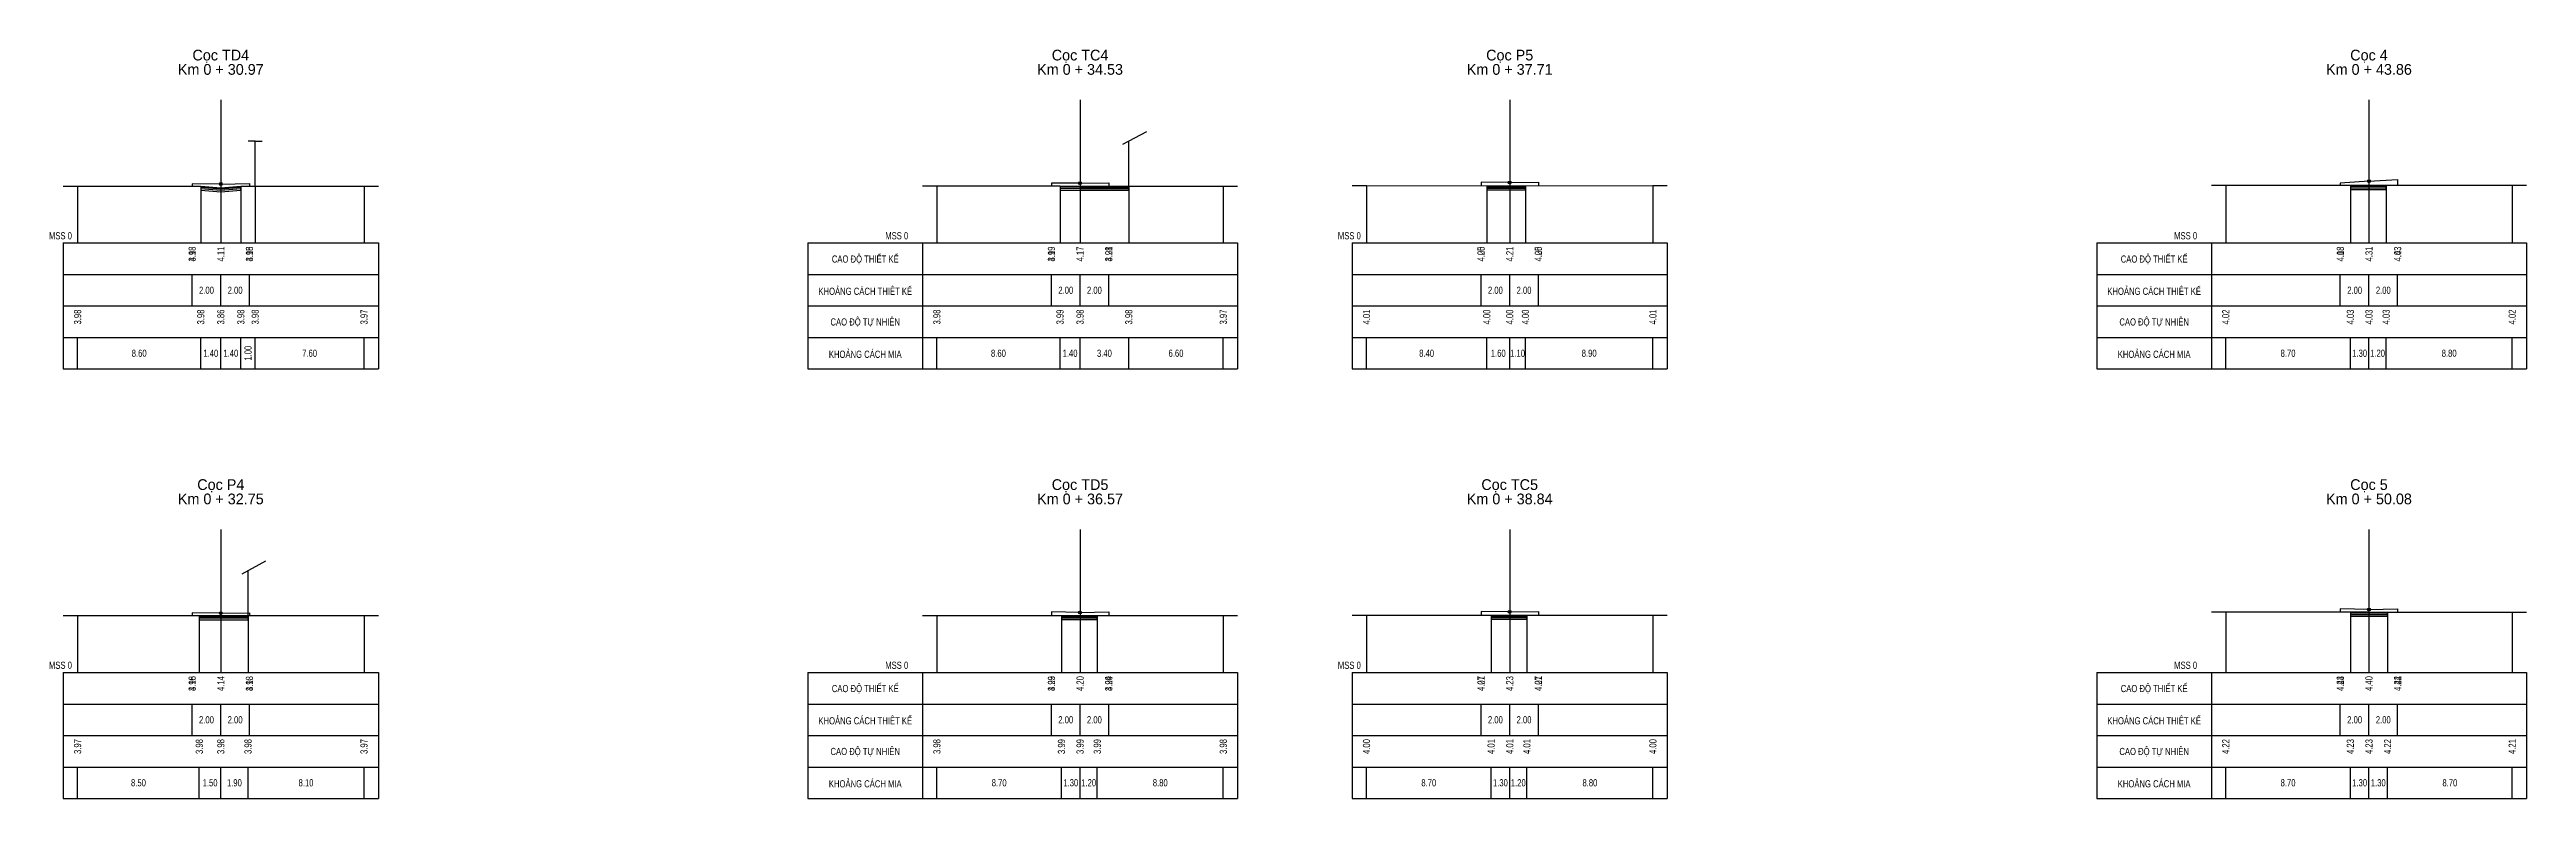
# Model space of a CAD drawing. Header units: inches. Extents: x 261 to 651, y -252 to 113.
# Drawn here: x 478 to 651, y -252 to -199.7 of the extents above; entities that cross this region are included whole.
import ezdxf
from ezdxf.enums import TextEntityAlignment as Align

# ---------------------------------------------------------------- set-up
doc = ezdxf.new("R2010")
doc.units = ezdxf.units.IN
doc.header["$MEASUREMENT"] = 0
for name, color, linetype in [('Bang TN tu nhien', 3, 'Continuous'), ('Duong cu', 8, 'Continuous'), ('Duong do thiet ke', 2, 'Continuous'), ('Duong dong trac ngang tu nhien', 9, 'Continuous'), ('KH_VAT', 8, 'Continuous'), ('Mat duong PD 1', 1, 'Continuous'), ('Taluy', 1, 'Continuous'), ('Trac ngang tu nhien', 3, 'Continuous'), ('TracNgang', 7, 'Continuous')]:
    doc.layers.add(name, color=color, linetype=linetype)
doc.styles.add('BangTN', font='viet buddy.shx', dxfattribs={"width": 0.8})

# ---------------------------------------------------------------- blocks, each defined once
blk = doc.blocks.new('CHIEUDUNGVAT12')
at = {"layer": 'KH_VAT', "color": 1}
for q in [(-2.5, 15.63), (2.5, 15.63)]:
    blk.add_line((0, 15.63), q, dxfattribs=at)
at = {"layer": 'KH_VAT', "color": 7}
blk.add_lwpolyline([(0, 0), (0, 15.63)], dxfattribs=at)
blk = doc.blocks.new('ChieuDungVat4.dwg')
at = {"layer": 'KH_VAT', "color": 1}
blk.add_blockref('CHIEUDUNGVAT12', (0, 0), dxfattribs=at)
blk = doc.blocks.new('ChieuDungVat2.dwg')
at = {"layer": 'KH_VAT', "color": 6}
for points in [[(-2.09, 14.6), (6.27, 19.07)], [(0, 0), (0, 15.72)]]:
    blk.add_lwpolyline(points, dxfattribs=at)

msp = doc.modelspace()

# ---------------------------------------------------------------- linework, layer by layer
at = {"layer": 'Bang TN tu nhien', "color": 3}
for p, q in [((490, -203.2), (490, -213.2)), ((550, -203.2), (550, -213.2)), ((580, -203.2), (580, -213.2)), ((640, -203.2), (640, -213.2)), ((479, -213.2), (479, -222)), ((479, -213.2), (501, -213.2)), ((501, -213.2), (501, -222)), ((531, -213.2), (531, -222)), ((531, -213.2), (561, -213.2)), ((539, -213.2), (539, -222)), ((561, -213.2), (561, -222)), ((569, -213.2), (569, -222)), ((569, -213.2), (591, -213.2)), ((591, -213.2), (591, -222)), ((621, -213.2), (621, -222)), ((621, -213.2), (651, -213.2)), ((629, -213.2), (629, -222)), ((651, -213.2), (651, -222)), ((479, -215.4), (501, -215.4)), ((531, -215.4), (561, -215.4)), ((569, -215.4), (591, -215.4)), ((621, -215.4), (651, -215.4)), ((479, -217.6), (501, -217.6)), ((531, -217.6), (561, -217.6)), ((569, -217.6), (591, -217.6)), ((621, -217.6), (651, -217.6)), ((479, -219.8), (501, -219.8)), ((531, -219.8), (561, -219.8)), ((569, -219.8), (591, -219.8)), ((621, -219.8), (651, -219.8)), ((479, -222), (501, -222)), ((531, -222), (561, -222)), ((569, -222), (591, -222)), ((621, -222), (651, -222)), ((490, -233.2), (490, -243.2)), ((550, -233.2), (550, -243.2)), ((580, -233.2), (580, -243.2)), ((640, -233.2), (640, -243.2)), ((479, -243.2), (479, -252)), ((479, -243.2), (501, -243.2)), ((501, -243.2), (501, -252)), ((531, -243.2), (531, -252)), ((531, -243.2), (561, -243.2)), ((539, -243.2), (539, -252)), ((561, -243.2), (561, -252)), ((569, -243.2), (569, -252)), ((569, -243.2), (591, -243.2)), ((591, -243.2), (591, -252)), ((621, -243.2), (621, -252)), ((621, -243.2), (651, -243.2)), ((629, -243.2), (629, -252)), ((651, -243.2), (651, -252)), ((479, -245.4), (501, -245.4)), ((531, -245.4), (561, -245.4)), ((569, -245.4), (591, -245.4)), ((621, -245.4), (651, -245.4)), ((479, -247.6), (501, -247.6)), ((531, -247.6), (561, -247.6)), ((569, -247.6), (591, -247.6)), ((621, -247.6), (651, -247.6)), ((479, -249.8), (501, -249.8)), ((531, -249.8), (561, -249.8)), ((569, -249.8), (591, -249.8)), ((621, -249.8), (651, -249.8)), ((479, -252), (501, -252)), ((531, -252), (561, -252)), ((569, -252), (591, -252)), ((621, -252), (651, -252))]:
    msp.add_line(p, q, dxfattribs=at)
at = {"layer": 'Duong cu'}
for points in [[(488.6, -209.22), (488.6, -209.51), (490, -209.63), (491.4, -209.51), (491.4, -209.22)], [(548.6, -209.21), (548.6, -209.5), (550, -209.51), (553.4, -209.51), (553.4, -209.22)], [(578.4, -209.2), (578.4, -209.49), (580, -209.49), (581.1, -209.49), (581.1, -209.2)], [(578.4, -209.27), (580, -209.27), (581.1, -209.27)], [(638.7, -209.17), (638.7, -209.46), (640, -209.46), (641.2, -209.46), (641.2, -209.17)], [(638.7, -209.24), (640, -209.24), (641.2, -209.24)], [(488.6, -209.29), (490, -209.41), (491.4, -209.29)], [(488.6, -209.39), (490, -209.51), (491.4, -209.39)], [(548.6, -209.28), (550, -209.29), (553.4, -209.29)], [(548.6, -209.38), (550, -209.39), (553.4, -209.39)], [(578.4, -209.37), (580, -209.37), (581.1, -209.37)], [(638.7, -209.34), (640, -209.34), (641.2, -209.34)], [(488.5, -239.22), (488.5, -239.51), (490, -239.51), (491.9, -239.51), (491.9, -239.22)], [(488.5, -239.29), (490, -239.29), (491.9, -239.29)], [(488.5, -239.39), (490, -239.39), (491.9, -239.39)], [(548.7, -239.21), (548.7, -239.5), (550, -239.5), (551.2, -239.5), (551.2, -239.21)], [(548.7, -239.28), (550, -239.28), (551.2, -239.28)], [(548.7, -239.38), (550, -239.38), (551.2, -239.38)], [(578.7, -239.19), (578.7, -239.48), (580, -239.48), (581.2, -239.48), (581.2, -239.19)], [(578.7, -239.26), (580, -239.26), (581.2, -239.26)], [(578.7, -239.36), (580, -239.36), (581.2, -239.36)], [(638.7, -238.97), (638.7, -239.26), (640, -239.26), (641.3, -239.27), (641.3, -238.98)], [(638.7, -239.04), (640, -239.04), (641.3, -239.05)], [(638.7, -239.14), (640, -239.14), (641.3, -239.15)]]:
    msp.add_lwpolyline(points, dxfattribs=at)
at = {"layer": 'Duong do thiet ke', "color": 1}
for centre in [(490, -209.08), (550, -209.03), (580, -208.98), (640, -208.89), (490, -239.06), (550, -239), (580, -238.97), (640, -238.8)]:
    msp.add_circle(centre, 0.1, dxfattribs=at)
at = {"layer": 'Duong dong trac ngang tu nhien', "color": 8}
for p, q in [((480, -209.22), (480, -213.2)), ((488.6, -209.22), (488.6, -213.2)), ((491.4, -209.22), (491.4, -213.2)), ((492.4, -209.22), (492.4, -213.2)), ((500, -209.22), (500, -213.2)), ((540, -209.21), (540, -213.2)), ((548.6, -209.21), (548.6, -213.2)), ((550, -209.22), (550, -213.2)), ((553.4, -209.22), (553.4, -213.2)), ((560, -209.22), (560, -213.2)), ((570, -209.19), (570, -213.2)), ((578.4, -209.2), (578.4, -213.2)), ((580, -209.2), (580, -213.2)), ((581.1, -209.2), (581.1, -213.2)), ((590, -209.18), (590, -213.2)), ((630, -209.17), (630, -213.2)), ((638.7, -209.17), (638.7, -213.2)), ((640, -209.17), (640, -213.2)), ((641.2, -209.17), (641.2, -213.2)), ((650, -209.17), (650, -213.2)), ((490, -209.34), (490, -213.2)), ((480, -239.22), (480, -243.2)), ((488.5, -239.22), (488.5, -243.2)), ((490, -239.22), (490, -243.2)), ((491.9, -239.22), (491.9, -243.2)), ((500, -239.22), (500, -243.2)), ((540, -239.21), (540, -243.2)), ((548.7, -239.21), (548.7, -243.2)), ((550, -239.21), (550, -243.2)), ((551.2, -239.21), (551.2, -243.2)), ((560, -239.21), (560, -243.2)), ((570, -239.19), (570, -243.2)), ((578.7, -239.19), (578.7, -243.2)), ((580, -239.19), (580, -243.2)), ((581.2, -239.19), (581.2, -243.2)), ((590, -239.19), (590, -243.2)), ((630, -238.97), (630, -243.2)), ((638.7, -238.97), (638.7, -243.2)), ((640, -238.97), (640, -243.2)), ((641.3, -238.98), (641.3, -243.2)), ((650, -238.98), (650, -243.2))]:
    msp.add_line(p, q, dxfattribs=at)
at = {"layer": 'Mat duong PD 1'}
for points in [[(490, -209.08), (488, -209.07)], [(490, -209.08), (492, -209.04)], [(550, -209.03), (548, -209.01)], [(550, -209.03), (552, -208.99)], [(580, -208.98), (578, -208.95)], [(580, -208.98), (582, -208.94)], [(640, -208.89), (638, -209.02)], [(640, -208.89), (642, -208.76)], [(490, -239.06), (488, -239.04)], [(490, -239.06), (492, -239.02)], [(550, -239), (548, -238.97)], [(550, -239), (552, -238.96)], [(580, -238.97), (578, -238.93)], [(580, -238.97), (582, -238.93)], [(640, -238.8), (638, -238.76)], [(640, -238.8), (642, -238.76)]]:
    msp.add_lwpolyline(points, dxfattribs=at)
at = {"layer": 'Taluy'}
for points in [[(488, -209.07), (488, -209.22), (488, -209.22)], [(492, -209.04), (492, -209.22), (492, -209.22)], [(548, -209.01), (548, -209.21), (548, -209.21)], [(552, -208.99), (552, -209.22), (552, -209.22)], [(578, -208.95), (578, -209.2), (578, -209.2)], [(582, -208.94), (582, -209.2), (582, -209.2)], [(638, -209.02), (638, -209.17), (638, -209.17)], [(642, -208.76), (642, -209.17)], [(488, -239.04), (488, -239.22), (488, -239.22)], [(492, -239.02), (492, -239.22), (492, -239.22)], [(548, -238.97), (548, -239.21), (548, -239.21)], [(552, -238.96), (552, -239.21), (552, -239.21)], [(578, -238.93), (578, -239.19), (578, -239.19)], [(582, -238.93), (582, -239.19), (582, -239.19)], [(638, -238.76), (638, -238.97), (638, -238.97)], [(642, -238.76), (642, -238.98), (642, -238.98)]]:
    msp.add_lwpolyline(points, dxfattribs=at)
at = {"layer": 'Trac ngang tu nhien', "color": 3}
for points in [[(479, -209.22), (480, -209.22), (488.6, -209.22), (490, -209.34), (491.4, -209.22), (492.4, -209.22), (500, -209.22), (501, -209.22)], [(539, -209.21), (540, -209.21), (548.6, -209.21), (550, -209.22), (553.4, -209.22), (560, -209.22), (561, -209.22)], [(569, -209.19), (570, -209.19), (578.4, -209.2), (580, -209.2), (581.1, -209.2), (590, -209.18), (591, -209.18)], [(629, -209.17), (630, -209.17), (638.7, -209.17), (640, -209.17), (641.2, -209.17), (650, -209.17), (651, -209.17)], [(479, -239.22), (480, -239.22), (488.5, -239.22), (490, -239.22), (491.9, -239.22), (500, -239.22), (501, -239.22)], [(539, -239.21), (540, -239.21), (548.7, -239.21), (550, -239.21), (551.2, -239.21), (560, -239.21), (561, -239.21)], [(569, -239.19), (570, -239.19), (578.7, -239.19), (580, -239.19), (581.2, -239.19), (590, -239.19), (591, -239.19)], [(629, -238.97), (630, -238.97), (638.7, -238.97), (640, -238.97), (641.3, -238.98), (650, -238.98), (651, -238.98)]]:
    msp.add_lwpolyline(points, dxfattribs=at)
at = {"layer": 'TracNgang', "color": 2}
for p, q in [((488, -217.6), (488, -215.4)), ((490, -217.6), (490, -215.4)), ((492, -217.6), (492, -215.4)), ((548, -217.6), (548, -215.4)), ((550, -217.6), (550, -215.4)), ((552, -217.6), (552, -215.4)), ((578, -217.6), (578, -215.4)), ((580, -217.6), (580, -215.4)), ((582, -217.6), (582, -215.4)), ((638, -217.6), (638, -215.4)), ((640, -217.6), (640, -215.4)), ((642, -217.6), (642, -215.4)), ((488, -247.6), (488, -245.4)), ((490, -247.6), (490, -245.4)), ((492, -247.6), (492, -245.4)), ((548, -247.6), (548, -245.4)), ((550, -247.6), (550, -245.4)), ((552, -247.6), (552, -245.4)), ((578, -247.6), (578, -245.4)), ((580, -247.6), (580, -245.4)), ((582, -247.6), (582, -245.4)), ((638, -247.6), (638, -245.4)), ((640, -247.6), (640, -245.4)), ((642, -247.6), (642, -245.4))]:
    msp.add_line(p, q, dxfattribs=at)
at = {"layer": 'TracNgang', "color": 3}
for p, q in [((480, -222), (480, -219.8)), ((488.6, -222), (488.6, -219.8)), ((490, -222), (490, -219.8)), ((491.4, -222), (491.4, -219.8)), ((492.4, -222), (492.4, -219.8)), ((500, -222), (500, -219.8)), ((540, -222), (540, -219.8)), ((548.6, -222), (548.6, -219.8)), ((550, -222), (550, -219.8)), ((553.4, -222), (553.4, -219.8)), ((560, -222), (560, -219.8)), ((570, -222), (570, -219.8)), ((578.4, -222), (578.4, -219.8)), ((580, -222), (580, -219.8)), ((581.1, -222), (581.1, -219.8)), ((590, -222), (590, -219.8)), ((630, -222), (630, -219.8)), ((638.7, -222), (638.7, -219.8)), ((640, -222), (640, -219.8)), ((641.2, -222), (641.2, -219.8)), ((650, -222), (650, -219.8)), ((480, -252), (480, -249.8)), ((488.5, -252), (488.5, -249.8)), ((490, -252), (490, -249.8)), ((491.9, -252), (491.9, -249.8)), ((500, -252), (500, -249.8)), ((540, -252), (540, -249.8)), ((548.7, -252), (548.7, -249.8)), ((550, -252), (550, -249.8)), ((551.2, -252), (551.2, -249.8)), ((560, -252), (560, -249.8)), ((570, -252), (570, -249.8)), ((578.7, -252), (578.7, -249.8)), ((580, -252), (580, -249.8)), ((581.2, -252), (581.2, -249.8)), ((590, -252), (590, -249.8)), ((630, -252), (630, -249.8)), ((638.7, -252), (638.7, -249.8)), ((640, -252), (640, -249.8)), ((641.3, -252), (641.3, -249.8)), ((650, -252), (650, -249.8))]:
    msp.add_line(p, q, dxfattribs=at)

# ---------------------------------------------------------------- block references
at = {"color": 3, "xscale": 0.2, "yscale": 0.2000000000000002, "zscale": 0.2}
for name, p in [('ChieuDungVat2.dwg', (553.4, -209.22)), ('ChieuDungVat4.dwg', (492.4, -209.22)), ('ChieuDungVat2.dwg', (491.9, -239.22))]:
    msp.add_blockref(name, p, dxfattribs=at)

# ---------------------------------------------------------------- texts
at = {"layer": 'Bang TN tu nhien', "color": 3, "style": 'BangTN', "width": 0.8}
for s, p in [('CAO ĐỘ THIẾT KẾ', (535, -214.3)), ('CAO ĐỘ THIẾT KẾ', (625, -214.3)), ('KHOẢNG CÁCH THIÊT KẾ', (535, -216.5)), ('KHOẢNG CÁCH THIÊT KẾ', (625, -216.5)), ('CAO ĐỘ TỰ NHIÊN', (535, -218.7)), ('CAO ĐỘ TỰ NHIÊN', (625, -218.7)), ('KHOẢNG CÁCH MIA', (535, -220.9)), ('KHOẢNG CÁCH MIA', (625, -220.9)), ('CAO ĐỘ THIẾT KẾ', (535, -244.3)), ('CAO ĐỘ THIẾT KẾ', (625, -244.3)), ('KHOẢNG CÁCH THIÊT KẾ', (535, -246.5)), ('KHOẢNG CÁCH THIÊT KẾ', (625, -246.5)), ('CAO ĐỘ TỰ NHIÊN', (535, -248.7)), ('CAO ĐỘ TỰ NHIÊN', (625, -248.7)), ('KHOẢNG CÁCH MIA', (535, -250.9)), ('KHOẢNG CÁCH MIA', (625, -250.9))]:
    msp.add_text(s, height=0.5, dxfattribs=at).set_placement(p, align=Align.MIDDLE)
at = {"layer": 'Trac ngang tu nhien', "color": 3, "style": 'BangTN'}
for s, p in [('Cọc TD4', (490, -200.45)), ('Cọc TC4', (550, -200.45)), ('Cọc P5', (580, -200.45)), ('Cọc 4', (640, -200.45)), ('Km 0 + 30.97', (490, -201.45)), ('Km 0 + 34.53', (550, -201.45)), ('Km 0 + 37.71', (580, -201.45)), ('Km 0 + 43.86', (640, -201.45)), ('Cọc P4', (490, -230.45)), ('Cọc TD5', (550, -230.45)), ('Cọc TC5', (580, -230.45)), ('Cọc 5', (640, -230.45)), ('Km 0 + 32.75', (490, -231.45)), ('Km 0 + 36.57', (550, -231.45)), ('Km 0 + 38.84', (580, -231.45)), ('Km 0 + 50.08', (640, -231.45))]:
    msp.add_text(s, height=0.75, dxfattribs=at).set_placement(p, align=Align.CENTER)
at = {"layer": 'Trac ngang tu nhien', "color": 3, "char_height": 0.5, "style": 'BangTN'}
for insert, attachment_point in [((478, -212.95), 7), ((538, -212.95), 9), ((568, -212.95), 7), ((628, -212.95), 9), ((478, -242.95), 7), ((538, -242.95), 9), ((568, -242.95), 7), ((628, -242.95), 9)]:
    msp.add_mtext('MSS 0', dxfattribs=dict(at, insert=insert, attachment_point=attachment_point))
at = {"layer": 'TracNgang', "color": 2, "style": 'BangTN', "width": 0.8}
for s, p in [('3.98', (488, -213.45)), ('4.13', (488, -213.45)), ('4.11', (490, -213.45)), ('3.98', (492, -213.45)), ('4.15', (492, -213.45)), ('3.99', (548, -213.45)), ('4.19', (548, -213.45)), ('4.17', (550, -213.45)), ('4.21', (552, -213.45)), ('3.98', (552, -213.45)), ('4.00', (578, -213.45)), ('4.25', (578, -213.45)), ('4.21', (580, -213.45)), ('4.25', (582, -213.45)), ('4.00', (582, -213.45)), ('4.03', (638, -213.45)), ('4.18', (638, -213.45)), ('4.31', (640, -213.45)), ('4.43', (642, -213.45)), ('4.03', (642, -213.45)), ('3.98', (488, -243.45)), ('4.16', (488, -243.45)), ('4.14', (490, -243.45)), ('4.18', (492, -243.45)), ('3.98', (492, -243.45)), ('3.99', (548, -243.45)), ('4.23', (548, -243.45)), ('4.20', (550, -243.45)), ('4.24', (552, -243.45)), ('3.99', (552, -243.45)), ('4.01', (578, -243.45)), ('4.27', (578, -243.45)), ('4.23', (580, -243.45)), ('4.27', (582, -243.45)), ('4.01', (582, -243.45)), ('4.23', (638, -243.45)), ('4.44', (638, -243.45)), ('4.40', (640, -243.45)), ('4.22', (642, -243.45)), ('4.44', (642, -243.45))]:
    msp.add_text(s, height=0.5, rotation=90, dxfattribs=at).set_placement(p, align=Align.MIDDLE_RIGHT)
at = {"layer": 'TracNgang', "color": 3, "style": 'BangTN', "width": 0.8}
for s, p in [('3.98', (480, -217.85)), ('3.98', (488.6, -217.85)), ('3.86', (490, -217.85)), ('3.98', (491.4, -217.85)), ('3.98', (492.4, -217.85)), ('3.97', (500, -217.85)), ('3.98', (540, -217.85)), ('3.99', (548.6, -217.85)), ('3.98', (550, -217.85)), ('3.98', (553.4, -217.85)), ('3.97', (560, -217.85)), ('4.01', (570, -217.85)), ('4.00', (578.4, -217.85)), ('4.00', (580, -217.85)), ('4.00', (581.1, -217.85)), ('4.01', (590, -217.85)), ('4.02', (630, -217.85)), ('4.03', (638.7, -217.85)), ('4.03', (640, -217.85)), ('4.03', (641.2, -217.85)), ('4.02', (650, -217.85)), ('3.97', (480, -247.85)), ('3.98', (488.5, -247.85)), ('3.98', (490, -247.85)), ('3.98', (491.9, -247.85)), ('3.97', (500, -247.85)), ('3.98', (540, -247.85)), ('3.99', (548.7, -247.85)), ('3.99', (550, -247.85)), ('3.99', (551.2, -247.85)), ('3.98', (560, -247.85)), ('4.00', (570, -247.85)), ('4.01', (578.7, -247.85)), ('4.01', (580, -247.85)), ('4.01', (581.2, -247.85)), ('4.00', (590, -247.85)), ('4.22', (630, -247.85)), ('4.23', (638.7, -247.85)), ('4.23', (640, -247.85)), ('4.22', (641.3, -247.85)), ('4.21', (650, -247.85))]:
    msp.add_text(s, height=0.5, rotation=90, dxfattribs=at).set_placement(p, align=Align.MIDDLE_RIGHT)
at = {"layer": 'TracNgang', "color": 2, "style": 'BangTN', "width": 0.8}
for p in [(489, -216.5), (491, -216.5), (549, -216.5), (551, -216.5), (579, -216.5), (581, -216.5), (639, -216.5), (641, -216.5), (489, -246.5), (491, -246.5), (549, -246.5), (551, -246.5), (579, -246.5), (581, -246.5), (639, -246.5), (641, -246.5)]:
    msp.add_text('2.00', height=0.5, dxfattribs=at).set_placement(p, align=Align.MIDDLE)
at = {"layer": 'TracNgang', "color": 3, "style": 'BangTN', "width": 0.8}
for s, p in [('8.60', (484.3, -220.9)), ('1.40', (489.3, -220.9)), ('1.40', (490.7, -220.9)), ('7.60', (496.2, -220.9)), ('8.60', (544.3, -220.9)), ('1.40', (549.3, -220.9)), ('3.40', (551.7, -220.9)), ('6.60', (556.7, -220.9)), ('8.40', (574.2, -220.9)), ('1.60', (579.2, -220.9)), ('1.10', (580.55, -220.9)), ('8.90', (585.55, -220.9)), ('8.70', (634.35, -220.9)), ('1.30', (639.35, -220.9)), ('1.20', (640.6, -220.9)), ('8.80', (645.6, -220.9)), ('8.50', (484.25, -250.9)), ('1.50', (489.25, -250.9)), ('1.90', (490.95, -250.9)), ('8.10', (495.95, -250.9)), ('8.70', (544.35, -250.9)), ('1.30', (549.35, -250.9)), ('1.20', (550.6, -250.9)), ('8.80', (555.6, -250.9)), ('8.70', (574.35, -250.9)), ('1.30', (579.35, -250.9)), ('1.20', (580.6, -250.9)), ('8.80', (585.6, -250.9)), ('8.70', (634.35, -250.9)), ('1.30', (639.35, -250.9)), ('1.30', (640.65, -250.9)), ('8.70', (645.65, -250.9))]:
    msp.add_text(s, height=0.5, dxfattribs=at).set_placement(p, align=Align.MIDDLE)
msp.add_text('1.00', height=0.5, rotation=90, dxfattribs=at).set_placement((491.9, -220.9), align=Align.MIDDLE)

doc.saveas('drawing.dxf')
